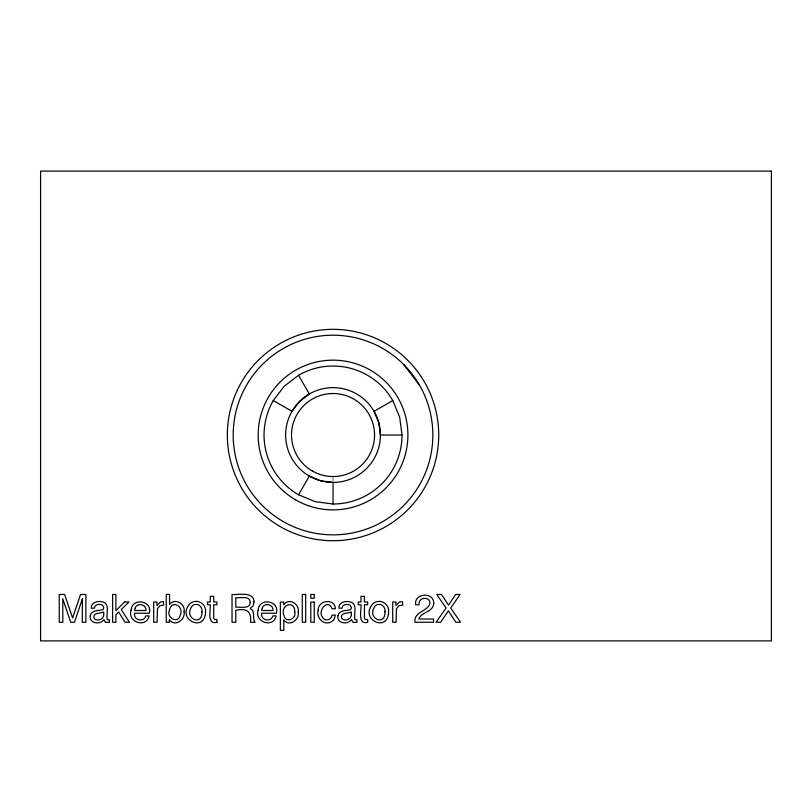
<?xml version="1.0" encoding="UTF-8"?>
<svg xmlns="http://www.w3.org/2000/svg" width="812" height="812" viewBox="0 0 812 812"><rect width="100%" height="100%" fill="white"/><g stroke="black" fill="none" stroke-linecap="round" stroke-linejoin="round"><path stroke-width="0.61" stroke-dasharray="4.06 3.04" d="M333.032 477.71L333.032 481.232"/><path stroke-width="1.22" d="M298.532 494.772L309.331 476.065A47.38 47.38 0 0 0 380.412 435.029L402.021 435.029L399.666 417.165L392.775 400.529A68.99 68.99 0 0 0 298.532 375.276L284.241 386.238L273.279 400.529A68.99 68.99 0 0 0 298.532 494.772L315.168 501.664L333.032 504.019A68.99 68.99 0 0 0 402.021 435.029M392.775 400.529L374.068 411.329L378.798 422.758L380.412 435.029A47.38 47.38 0 0 0 309.331 393.993L298.532 375.276M273.279 400.529L291.995 411.329L299.526 401.514L309.331 393.993A47.38 47.38 0 0 0 309.331 476.065L320.76 480.795L333.032 482.409L333.032 504.019M403.615 364.446L419.479 385.111M82.377 598.82L82.296 622.256L85.879 622.256L85.879 594.475L80.54 594.475L72.613 617.962L64.635 594.475L59.246 594.475L59.246 622.256L62.839 622.256L62.737 598.82L70.725 622.256L74.45 622.256L82.377 598.82M294.736 612.004C296.776 619.515 284.829 623.494 283.824 615.009C279.998 604.544 295.253 599.703 294.736 612.004M169.475 610.076C165.952 617.932 178.407 624.408 180.254 615.151C184.344 606.117 171.474 599.337 169.475 610.076M184.08 611.74C185.674 619.789 174.681 627.392 169.383 619.668L169.383 622.256L166.247 622.256L166.247 594.374L169.556 594.374L169.556 604.463C174.722 597.581 185.684 603.702 184.08 611.74M205.548 611.7C205.406 632.893 176.691 620.043 189.267 604.443A8.364 8.364 0 0 1 194.149 601.601C200.249 600.078 206.228 605.498 205.548 611.7M318.182 610.167C315.98 617.77 323.846 626.062 331.306 621.799A6.953 6.953 0 0 0 334.371 618.571L335.356 615.09L332.047 615.09C331.651 618.135 328.819 620.612 325.693 619.8A4.172 4.172 0 0 1 322.932 617.851C316.65 610.969 328.271 597.703 332.047 608.807L335.356 608.807C335.224 597.967 317.847 599.987 318.182 610.167M388.572 611.7C388.42 632.893 359.706 620.043 372.282 604.443A8.364 8.364 0 0 1 377.174 601.601C383.264 600.078 389.252 605.498 388.572 611.7M131.097 610.188C127.007 622.144 146.495 628.549 149.144 615.902L145.795 615.902C144.15 622.642 133.198 620.398 134.579 613.212L149.428 613.212C152.676 600.342 131.899 597.267 131.097 610.188M258.125 610.188C254.034 622.144 273.532 628.549 276.171 615.902L272.832 615.902C271.178 622.642 260.226 620.398 261.616 613.212L276.456 613.212C279.714 600.342 258.926 597.267 258.125 610.188M298.207 611.68C299.993 619.668 289.397 627.351 283.784 619.982L283.784 630.335L280.373 630.335L280.373 602.098L283.682 602.098L283.682 604.778C288.615 597.53 299.709 603.661 298.207 611.68M250.228 602.321C250.299 609.518 239.987 606.696 235.795 607.203L235.795 597.703C239.976 598.353 250.045 595.145 250.228 602.321M90.315 615.608C88.731 623.413 100.18 625.291 103.885 619.576L105.499 622.378L109.366 622.347L109.366 619.84L107.336 619.627C105.722 614.207 110.655 603.519 102.332 601.844C97.805 600.606 90.863 602.413 91.248 608.188L94.425 608.188C94.507 604.098 99.734 603.661 102.566 605.163L103.804 607.691L102.992 609.66C98.77 610.786 91.451 609.944 90.315 615.608M337.934 615.608C336.351 623.413 347.79 625.291 351.494 619.576L353.118 622.378L356.975 622.347L356.975 619.84L354.945 619.627C353.332 614.207 358.265 603.519 349.952 601.844C345.415 600.606 338.482 602.413 338.858 608.188L342.035 608.188C342.126 604.098 347.343 603.661 350.185 605.163L351.423 607.691L350.601 609.66C346.379 610.786 339.071 609.944 337.934 615.608M433.72 603.194C433.679 612.035 421.286 611.68 418.789 619.038L433.588 619.038L433.588 622.256L414.993 622.256C413.562 611.466 427.822 611.68 429.954 603.346C430.086 595.653 417.541 597.338 419.114 604.778L415.653 604.778C413.755 592.983 433.923 591.593 433.72 603.194M201.995 611.801C202.31 627.138 183.725 618.145 191.591 606.767A4.628 4.628 0 0 1 194.677 604.534C199.102 603.265 202.564 607.599 201.995 611.801M385.01 611.801C385.324 627.138 366.75 618.145 374.606 606.767A4.628 4.628 0 0 1 377.692 604.534C382.127 603.265 385.578 607.599 385.01 611.801M254.044 601.966L253.019 606.046L250.126 608.604C255.404 610.522 252.461 617.09 254.369 621.018L255.11 622.256L250.492 622.256C251.72 611.395 246.757 607.894 235.795 610.34L235.795 622.256L232.029 622.256L232.029 594.475C238.596 595.105 253.648 591.106 254.044 601.966M103.713 614.694C103.987 619.323 96.638 622.073 94.03 618.186C92.477 612.167 100.444 613.75 103.713 611.954L103.713 614.694M351.322 614.694C351.596 619.323 344.247 622.073 341.649 618.186C340.086 612.167 348.054 613.75 351.322 611.954L351.322 614.694M157.457 608.574L157.112 622.256L153.701 622.256L153.701 601.996L156.939 601.996L156.939 605.498L160.553 601.915L163.557 601.641L163.557 605.234L160.167 605.549L157.457 608.574M396.459 608.574L396.114 622.256L392.714 622.256L392.714 601.996L395.941 601.996L395.941 605.498L399.565 601.915L402.569 601.641L402.569 605.234L399.169 605.549L396.459 608.574M135.147 608.127L134.67 610.512L145.927 610.512C146.596 604.219 137.096 602.21 135.147 608.127M262.174 608.127L261.708 610.512L272.964 610.512C273.624 604.219 264.133 602.21 262.174 608.127M455.583 594.475L448.549 605.102L441.454 594.475L436.744 594.475L446.072 608.015L436.115 622.256L440.662 622.256L448.356 610.837L455.847 622.256L460.516 622.256L450.741 608.015L460.069 594.475L455.583 594.475M124.632 601.996L115.893 610.604L115.893 594.475L112.624 594.475L112.624 622.256L115.893 622.256L115.893 614.654L118.745 612.045L125.068 622.256L129.412 622.256L121.221 609.589L128.986 601.996L124.632 601.996M216.956 622.256C206.624 625.25 210.795 609.934 210.278 604.778L207.537 604.778L207.537 601.996L210.278 601.996L210.278 596.343L213.718 596.343L213.718 601.996L216.956 601.996L216.956 604.778L213.718 604.778L213.718 618.003L214.439 619.424L216.956 619.576L216.956 622.256M367.663 622.256C357.331 625.25 361.502 609.934 360.995 604.778L358.244 604.778L358.244 601.996L360.995 601.996L360.995 596.343L364.436 596.343L364.436 601.996L367.663 601.996L367.663 604.778L364.436 604.778L364.436 618.003L365.146 619.424L367.663 619.576L367.663 622.256M771.4 171.099L40.6 171.099L40.6 640.901L771.4 640.901L771.4 171.099M305.688 594.475L302.277 594.475L302.277 622.256L305.688 622.256L305.688 594.475M314.254 594.475L310.793 594.475L310.793 598.332L314.254 598.332L314.254 594.475M314.254 602.098L310.793 602.098L310.793 622.256L314.254 622.256L314.254 602.098M312.275 470.98A41.513 41.513 0 0 0 374.545 435.029A41.513 41.513 0 0 0 312.275 399.078A41.513 41.513 0 0 0 312.275 470.98M280.181 526.562A105.692 105.692 0 0 0 438.724 435.029A105.692 105.692 0 0 0 280.181 343.496A105.692 105.692 0 0 0 280.181 526.562M283.114 521.477A99.815 99.815 0 0 0 432.847 435.029A99.815 99.815 0 0 0 283.114 348.581A99.815 99.815 0 0 0 283.114 521.477M295.598 499.857A74.866 74.866 0 0 0 407.898 435.029A74.866 74.866 0 0 0 295.598 370.191A74.866 74.866 0 0 0 295.598 499.857"/></g></svg>
